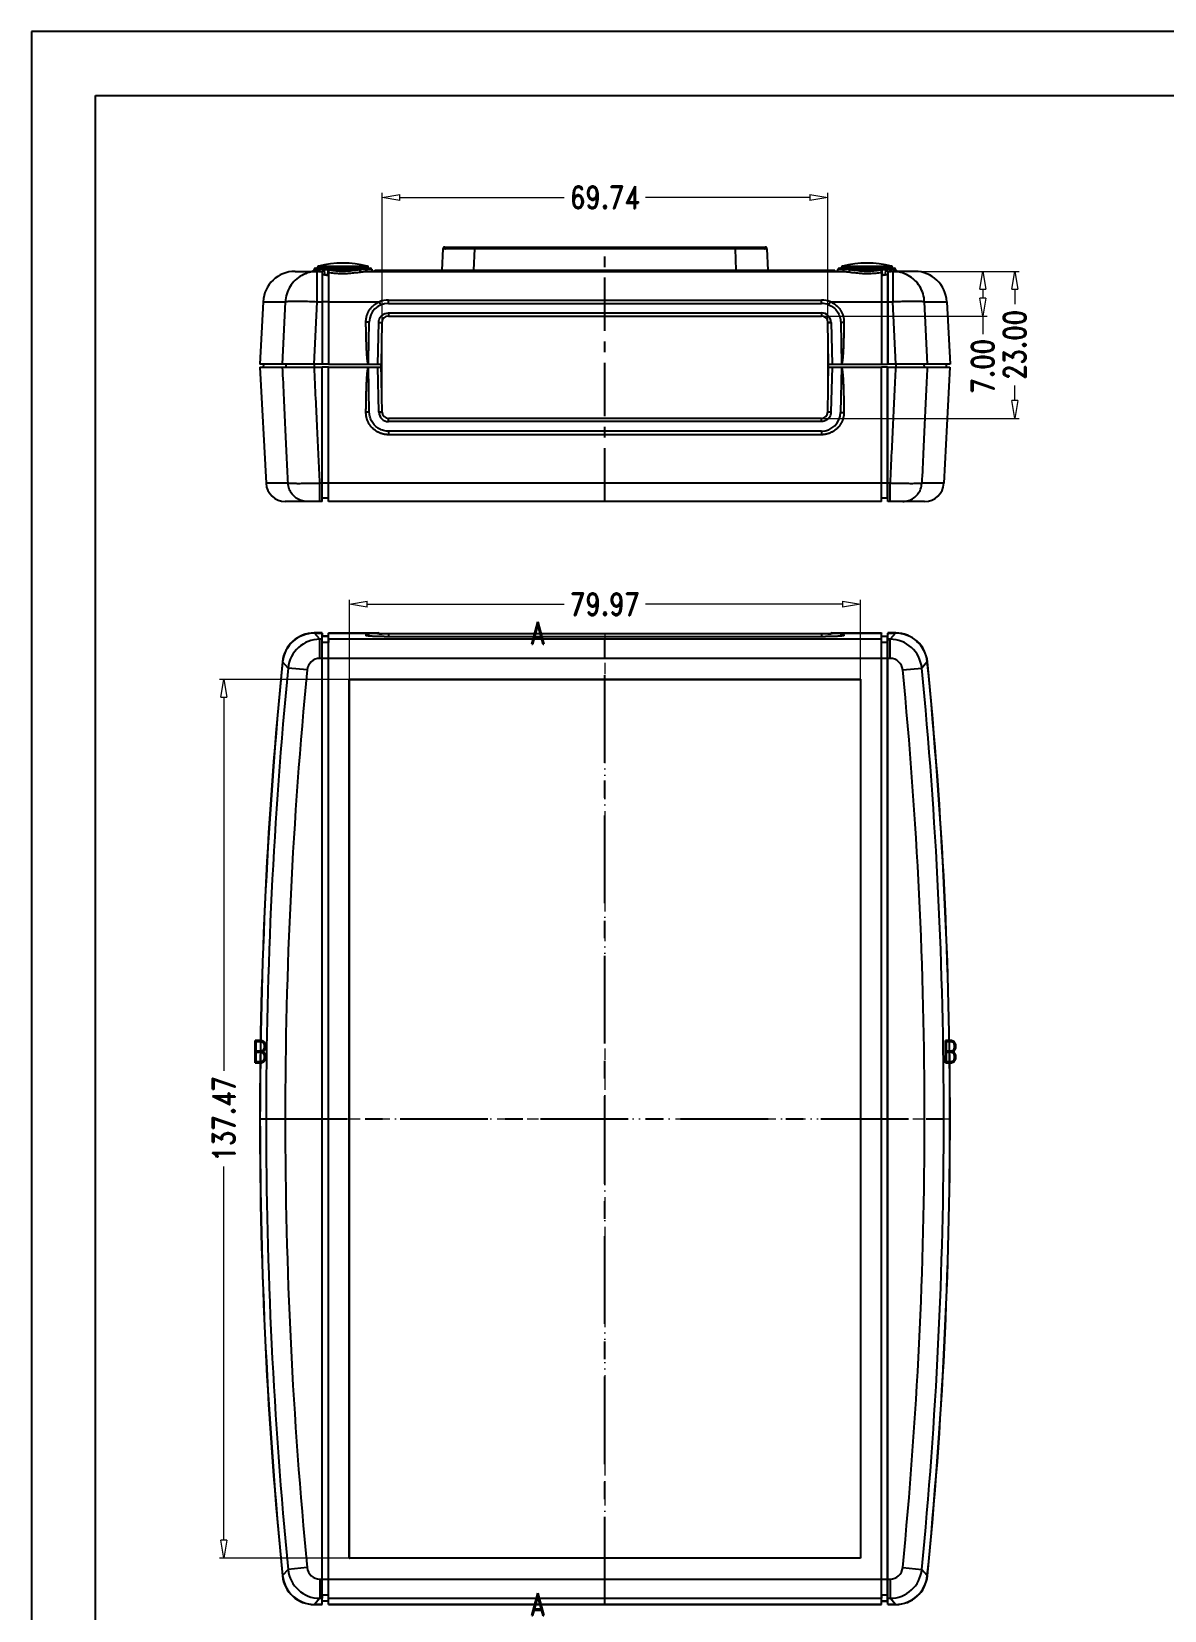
# Model space of a CAD drawing. Header units: millimetres. Extents: x 4625 to 5204, y 1432 to 1835.
# Drawn here: x 4625.1 to 4802.4, y 1587.8 to 1834.8 of the extents above; entities that cross this region are included whole.
import ezdxf
from ezdxf.enums import TextEntityAlignment as Align

# ---------------------------------------------------------------- set-up
doc = ezdxf.new("R2010")
doc.units = ezdxf.units.MM
doc.linetypes.add('CENTER', pattern=[50.8, 31.75, -6.35, 6.35, -6.35])
doc.linetypes.add('DIVIDE', pattern=[31.75, 12.7, -6.35, 0, -6.35, 0, -6.35])
doc.layers.add('dim', color=3, linetype='Continuous', lineweight=9)
doc.layers.add('hatch', color=56, linetype='Continuous', lineweight=9)
doc.layers.add('from', color=7, linetype='Continuous')
doc.styles.add('longtou', font='romand.shx', dxfattribs={"width": 0.8, "bigfont": 'fangsong.shx'})
doc.dimstyles.new('YanXiu', dxfattribs={"dimtxt": 2.5, "dimasz": 2.2, "dimexe": 1, "dimexo": 0, "dimgap": 0.66, "dimtad": 0, "dimzin": 1, "dimdsep": 46, "dimtxsty": 'longtou', "dimblk": 'CLOSEDBLANK', "dimcen": 0, "dimclrd": 3, "dimclre": 3, "dimclrt": 7, "dimazin": 0, "dimtfac": 1, "dimtofl": 0, "dimtmove": 0, "dimatfit": 3, "dimldrblk": 'CLOSEDBLANK', "dimfxl": 1, "dimlwd": 5, "dimlwe": 5, "dimarcsym": 0})

# ---------------------------------------------------------------- blocks, each defined once
blk = doc.blocks.new('_ClosedBlank')
at = {"color": 0, "linetype": 'ByBlock', "lineweight": -2}
for p, q in [((-1, 0.167), (0, 0)), ((-1, 0.167), (-1, -0.167)), ((0, 0), (-1, -0.167))]:
    blk.add_line(p, q, dxfattribs=at)
blk = doc.blocks.new('*D30')
at = {"layer": 'Defpoints', "color": 0}
for p in [(4763.33, 1797.31), (4748.72, 1790.31), (4773.96, 1790.31)]:
    blk.add_point(p, dxfattribs=at)
at = {"layer": 'dim', "color": 3, "lineweight": 5}
for p, q in [((4763.33, 1797.31), (4774.66, 1797.31)), ((4773.96, 1794.51), (4773.96, 1793.11)), ((4748.72, 1790.31), (4774.66, 1790.31)), ((4773.96, 1790.31), (4773.96, 1787.51))]:
    blk.add_line(p, q, dxfattribs=at)
at = {"layer": 'dim', "color": 3, "lineweight": 5, "xscale": 2.8, "yscale": 2.8, "zscale": 2.8}
for p, rotation in [((4773.96, 1797.31), 90), ((4773.96, 1790.31), 270)]:
    blk.add_blockref('_ClosedBlank', p, dxfattribs=dict(at, rotation=rotation))
at = {"layer": 'dim', "color": 7, "insert": (4773.96, 1782.47), "char_height": 3.5, "attachment_point": 5, "rotation": 90, "style": 'longtou'}
blk.add_mtext('7.00', dxfattribs=at)
blk = doc.blocks.new('*D29')
at = {"layer": 'Defpoints', "color": 0}
for p in [(4763.33, 1797.31), (4748.71, 1774.31), (4778.96, 1774.31)]:
    blk.add_point(p, dxfattribs=at)
at = {"layer": 'dim', "color": 3, "lineweight": 5}
for p, q in [((4763.33, 1797.31), (4779.66, 1797.31)), ((4778.96, 1794.51), (4778.96, 1792.17)), ((4778.96, 1777.11), (4778.96, 1779.44)), ((4748.71, 1774.31), (4779.66, 1774.31))]:
    blk.add_line(p, q, dxfattribs=at)
at = {"layer": 'dim', "color": 3, "lineweight": 5, "xscale": 2.8, "yscale": 2.8, "zscale": 2.8}
for p, rotation in [((4778.96, 1797.31), 90), ((4778.96, 1774.31), 270)]:
    blk.add_blockref('_ClosedBlank', p, dxfattribs=dict(at, rotation=rotation))
at = {"layer": 'dim', "color": 7, "insert": (4778.96, 1785.81), "char_height": 3.5, "attachment_point": 5, "rotation": 90, "style": 'longtou'}
blk.add_mtext('23.00', dxfattribs=at)
blk = doc.blocks.new('*D28')
at = {"layer": 'Defpoints', "color": 0}
for p in [(4679.97, 1808.89), (4679.97, 1775.29), (4749.71, 1775.29)]:
    blk.add_point(p, dxfattribs=at)
at = {"layer": 'dim', "color": 3, "lineweight": 5}
for p, q in [((4679.97, 1775.29), (4679.97, 1809.59)), ((4682.77, 1808.89), (4708.47, 1808.89)), ((4746.91, 1808.89), (4721.21, 1808.89)), ((4749.71, 1775.29), (4749.71, 1809.59))]:
    blk.add_line(p, q, dxfattribs=at)
at = {"layer": 'dim', "color": 3, "lineweight": 5, "xscale": 2.8, "yscale": 2.8, "zscale": 2.8, "rotation": 180}
blk.add_blockref('_ClosedBlank', (4679.97, 1808.89), dxfattribs=at)
at = {"layer": 'dim', "color": 3, "lineweight": 5, "xscale": 2.8, "yscale": 2.8, "zscale": 2.8}
blk.add_blockref('_ClosedBlank', (4749.71, 1808.89), dxfattribs=at)
at = {"layer": 'dim', "color": 7, "insert": (4714.84, 1808.89), "char_height": 3.5, "attachment_point": 5, "style": 'longtou'}
blk.add_mtext('69.74', dxfattribs=at)
blk = doc.blocks.new('*D31')
at = {"layer": 'Defpoints', "color": 0}
for p in [(4754.82, 1745.24), (4674.86, 1733.47), (4754.82, 1733.47)]:
    blk.add_point(p, dxfattribs=at)
at = {"layer": 'dim', "color": 3, "lineweight": 5}
for p, q in [((4674.86, 1733.47), (4674.86, 1745.94)), ((4677.66, 1745.24), (4708.47, 1745.24)), ((4752.02, 1745.24), (4721.21, 1745.24)), ((4754.82, 1733.47), (4754.82, 1745.94))]:
    blk.add_line(p, q, dxfattribs=at)
at = {"layer": 'dim', "color": 3, "lineweight": 5, "xscale": 2.8, "yscale": 2.8, "zscale": 2.8, "rotation": 180}
blk.add_blockref('_ClosedBlank', (4674.86, 1745.24), dxfattribs=at)
at = {"layer": 'dim', "color": 3, "lineweight": 5, "xscale": 2.8, "yscale": 2.8, "zscale": 2.8}
blk.add_blockref('_ClosedBlank', (4754.82, 1745.24), dxfattribs=at)
at = {"layer": 'dim', "color": 7, "insert": (4714.84, 1745.24), "char_height": 3.5, "attachment_point": 5, "style": 'longtou'}
blk.add_mtext('79.97', dxfattribs=at)
blk = doc.blocks.new('*D32')
at = {"layer": 'Defpoints', "color": 0}
for p in [(4674.86, 1733.47), (4655.2, 1596), (4674.86, 1596)]:
    blk.add_point(p, dxfattribs=at)
at = {"layer": 'dim', "color": 3, "lineweight": 5}
for p, q in [((4674.86, 1733.47), (4654.51, 1733.47)), ((4655.2, 1730.67), (4655.2, 1672.24)), ((4655.2, 1598.8), (4655.2, 1657.24)), ((4674.86, 1596), (4654.51, 1596))]:
    blk.add_line(p, q, dxfattribs=at)
at = {"layer": 'dim', "color": 3, "lineweight": 5, "xscale": 2.8, "yscale": 2.8, "zscale": 2.8}
for p, rotation in [((4655.2, 1733.47), 90), ((4655.2, 1596), 270)]:
    blk.add_blockref('_ClosedBlank', p, dxfattribs=dict(at, rotation=rotation))
at = {"layer": 'dim', "color": 7, "insert": (4655.2, 1664.74), "char_height": 3.5, "attachment_point": 5, "rotation": 90, "style": 'longtou'}
blk.add_mtext('137.47', dxfattribs=at)

msp = doc.modelspace()

# ---------------------------------------------------------------- linework, layer by layer
at = {"color": 7, "linetype": 'Continuous'}
for p, q in [((4689.484, 1800.821), (4689.339, 1797.508)), ((4689.783, 1801.108), (4739.894, 1801.108)), ((4694.334, 1797.508), (4694.479, 1800.821)), ((4694.479, 1801.108), (4694.479, 1800.821)), ((4735.199, 1800.821), (4694.479, 1800.821)), ((4735.199, 1800.821), (4735.199, 1801.108)), ((4735.199, 1800.821), (4735.344, 1797.508)), ((4740.194, 1800.821), (4740.339, 1797.508)), ((4666.345, 1797.308), (4669.089, 1797.308)), ((4669.042, 1797.292), (4669.035, 1797.29)), ((4669.317, 1797.544), (4669.285, 1797.489)), ((4669.337, 1797.631), (4669.317, 1797.544)), ((4669.535, 1797.808), (4678.142, 1797.808)), ((4669.81, 1792.57), (4669.81, 1797.308)), ((4669.813, 1797.308), (4669.967, 1797.308)), ((4669.865, 1797.808), (4669.868, 1797.954)), ((4669.865, 1797.808), (4669.868, 1797.954)), ((4669.868, 1797.954), (4677.81, 1797.954)), ((4670.02, 1798.145), (4677.658, 1798.145)), ((4670.112, 1797.641), (4670.279, 1797.641)), ((4670.589, 1797.274), (4670.589, 1797.269)), ((4670.589, 1797.269), (4670.589, 1782.808)), ((4670.615, 1796.764), (4670.615, 1782.808)), ((4670.902, 1797.611), (4670.942, 1796.783)), ((4670.902, 1797.611), (4676.476, 1797.611)), ((4671.469, 1796.726), (4671.511, 1797.565)), ((4671.563, 1796.691), (4671.593, 1797.283)), ((4671.563, 1796.691), (4671.563, 1782.808)), ((4671.589, 1797.146), (4671.589, 1782.808)), ((4677.399, 1797.641), (4678.34, 1797.641)), ((4677.711, 1797.308), (4751.967, 1797.308)), ((4677.813, 1797.808), (4677.81, 1797.954)), ((4677.813, 1797.808), (4677.81, 1797.954)), ((4678.848, 1797.306), (4678.851, 1797.508)), ((4678.851, 1797.508), (4750.827, 1797.508)), ((4750.83, 1797.306), (4750.827, 1797.508)), ((4751.338, 1797.641), (4752.279, 1797.641)), ((4751.535, 1797.808), (4760.142, 1797.808)), ((4751.865, 1797.808), (4751.868, 1797.954)), ((4751.865, 1797.808), (4751.868, 1797.954)), ((4751.868, 1797.954), (4759.81, 1797.954)), ((4752.02, 1798.145), (4759.658, 1798.145)), ((4753.201, 1797.611), (4758.776, 1797.611)), ((4758.085, 1797.283), (4758.115, 1796.691)), ((4758.089, 1797.146), (4758.089, 1782.808)), ((4758.115, 1796.691), (4758.115, 1782.808)), ((4758.167, 1797.565), (4758.208, 1796.726)), ((4758.735, 1796.783), (4758.776, 1797.611)), ((4759.063, 1796.764), (4759.063, 1782.808)), ((4759.089, 1797.269), (4759.089, 1797.274)), ((4759.089, 1797.269), (4759.089, 1782.808)), ((4759.399, 1797.641), (4759.566, 1797.641)), ((4759.711, 1797.308), (4759.892, 1797.308)), ((4759.813, 1797.808), (4759.81, 1797.954)), ((4759.813, 1797.808), (4759.81, 1797.954)), ((4759.867, 1797.308), (4759.867, 1792.57)), ((4760.597, 1797.304), (4760.522, 1797.341)), ((4763.334, 1797.308), (4760.588, 1797.308)), ((4661.35, 1792.57), (4660.839, 1782.808)), ((4661.35, 1792.57), (4664.841, 1792.57)), ((4664.378, 1782.808), (4664.841, 1792.57)), ((4669.347, 1782.808), (4669.81, 1792.57)), ((4669.81, 1792.57), (4670.589, 1792.57)), ((4670.615, 1792.543), (4670.589, 1792.57)), ((4671.563, 1792.543), (4670.615, 1792.543)), ((4671.589, 1792.57), (4671.563, 1792.543)), ((4671.589, 1792.57), (4679.559, 1792.57)), ((4680.953, 1792.827), (4748.725, 1792.827)), ((4680.953, 1792.308), (4680.953, 1792.827)), ((4680.953, 1792.308), (4748.725, 1792.308)), ((4748.725, 1792.308), (4748.725, 1792.827)), ((4750.119, 1792.57), (4758.089, 1792.57)), ((4758.089, 1792.57), (4758.115, 1792.543)), ((4758.115, 1792.543), (4759.063, 1792.543)), ((4759.089, 1792.57), (4759.867, 1792.57)), ((4760.331, 1782.808), (4759.867, 1792.57)), ((4765.3, 1782.808), (4764.837, 1792.57)), ((4764.837, 1792.57), (4768.327, 1792.57)), ((4768.327, 1792.57), (4768.839, 1782.808)), ((4677.848, 1783.34), (4677.954, 1789.375)), ((4679.299, 1782.808), (4679.453, 1789.308)), ((4679.453, 1789.336), (4679.953, 1789.321)), ((4679.453, 1789.308), (4679.453, 1789.336)), ((4679.953, 1789.325), (4679.839, 1782.808)), ((4680.953, 1790.81), (4748.725, 1790.81)), ((4680.953, 1790.81), (4680.953, 1790.308)), ((4680.953, 1790.308), (4748.725, 1790.308)), ((4748.725, 1790.81), (4748.725, 1790.308)), ((4750.225, 1789.336), (4749.725, 1789.321)), ((4749.839, 1782.808), (4749.725, 1789.325)), ((4750.225, 1789.336), (4750.225, 1789.308)), ((4750.225, 1789.308), (4750.379, 1782.808)), ((4751.724, 1789.375), (4751.839, 1782.808)), ((4670.589, 1782.808), (4660.839, 1782.808)), ((4660.865, 1782.308), (4670.589, 1782.308)), ((4660.865, 1782.308), (4661.817, 1764.151)), ((4661.389, 1782.808), (4661.383, 1782.308)), ((4664.925, 1782.808), (4664.917, 1782.308)), ((4669.348, 1782.808), (4669.348, 1782.308)), ((4670.589, 1761.308), (4670.589, 1782.308)), ((4671.563, 1782.808), (4670.615, 1782.808)), ((4671.562, 1782.308), (4670.615, 1782.308)), ((4670.615, 1761.808), (4670.615, 1782.308)), ((4671.563, 1761.808), (4671.563, 1782.308)), ((4671.589, 1782.808), (4679.839, 1782.808)), ((4671.589, 1782.308), (4679.848, 1782.308)), ((4671.589, 1761.308), (4671.589, 1782.308)), ((4677.839, 1782.808), (4677.848, 1783.34)), ((4677.971, 1775.24), (4677.848, 1782.308)), ((4679.47, 1775.311), (4679.308, 1782.308)), ((4679.97, 1775.29), (4679.839, 1782.808)), ((4749.707, 1775.29), (4749.839, 1782.808)), ((4749.83, 1782.308), (4758.089, 1782.308)), ((4749.839, 1782.808), (4758.089, 1782.808)), ((4750.37, 1782.308), (4750.208, 1775.311)), ((4751.83, 1782.308), (4751.707, 1775.24)), ((4758.089, 1761.308), (4758.089, 1782.308)), ((4758.115, 1782.808), (4759.063, 1782.808)), ((4758.115, 1761.808), (4758.115, 1782.308)), ((4759.062, 1782.308), (4758.115, 1782.308)), ((4759.063, 1761.808), (4759.063, 1782.308)), ((4768.839, 1782.808), (4759.089, 1782.808)), ((4759.089, 1761.308), (4759.089, 1782.308)), ((4759.089, 1782.308), (4768.813, 1782.308)), ((4760.329, 1782.808), (4760.329, 1782.308)), ((4764.753, 1782.808), (4764.761, 1782.308)), ((4768.813, 1782.308), (4767.861, 1764.151)), ((4768.295, 1782.308), (4768.289, 1782.808)), ((4679.471, 1775.28), (4679.47, 1775.311)), ((4679.471, 1775.28), (4679.97, 1775.296)), ((4748.708, 1774.308), (4680.97, 1774.308)), ((4680.97, 1773.806), (4680.97, 1774.308)), ((4748.708, 1773.806), (4680.97, 1773.806)), ((4748.708, 1773.806), (4748.708, 1774.308)), ((4750.207, 1775.28), (4749.707, 1775.296)), ((4750.208, 1775.311), (4750.207, 1775.28)), ((4748.708, 1772.308), (4680.97, 1772.308)), ((4680.97, 1772.308), (4680.97, 1771.754)), ((4748.708, 1771.754), (4680.97, 1771.754)), ((4748.708, 1772.308), (4748.708, 1771.754)), ((4665.264, 1764.151), (4661.817, 1764.151)), ((4670.589, 1764.151), (4670.233, 1764.151)), ((4670.233, 1761.308), (4670.233, 1764.151)), ((4670.615, 1764.177), (4670.589, 1764.151)), ((4671.563, 1764.177), (4670.615, 1764.177)), ((4671.589, 1764.151), (4671.563, 1764.177)), ((4758.089, 1764.151), (4671.589, 1764.151)), ((4758.115, 1764.177), (4758.089, 1764.151)), ((4759.063, 1764.177), (4758.115, 1764.177)), ((4759.089, 1764.151), (4759.063, 1764.177)), ((4759.445, 1764.151), (4759.089, 1764.151)), ((4759.445, 1761.308), (4759.445, 1764.151)), ((4767.861, 1764.151), (4764.414, 1764.151)), ((4670.589, 1761.308), (4664.813, 1761.308)), ((4671.563, 1761.808), (4670.615, 1761.808)), ((4758.089, 1761.308), (4671.589, 1761.308)), ((4759.063, 1761.808), (4758.115, 1761.808)), ((4764.865, 1761.308), (4759.089, 1761.308)), ((4670.589, 1740.736), (4669.347, 1740.736)), ((4670.233, 1739.758), (4669.371, 1740.709)), ((4669.371, 1740.709), (4670.589, 1740.709)), ((4670.589, 1739.758), (4670.233, 1739.758)), ((4670.233, 1736.762), (4670.233, 1739.758)), ((4670.59, 1740.709), (4670.589, 1740.736)), ((4670.589, 1740.709), (4670.616, 1740.194)), ((4670.589, 1588.762), (4670.589, 1740.709)), ((4670.615, 1739.258), (4670.589, 1739.758)), ((4671.563, 1740.235), (4670.615, 1740.235)), ((4670.615, 1589.262), (4670.615, 1740.209)), ((4671.562, 1740.194), (4670.615, 1740.194)), ((4671.563, 1739.258), (4670.615, 1739.258)), ((4671.563, 1589.262), (4671.563, 1740.209)), ((4671.589, 1739.758), (4671.563, 1739.258)), ((4671.589, 1740.736), (4671.588, 1740.709)), ((4671.589, 1740.736), (4679.299, 1740.736)), ((4671.589, 1740.709), (4679.308, 1740.709)), ((4671.589, 1588.762), (4671.589, 1740.709)), ((4758.089, 1739.758), (4671.589, 1739.758)), ((4677.971, 1740.648), (4677.848, 1740.709)), ((4679.511, 1740.646), (4679.299, 1740.736)), ((4679.47, 1740.648), (4679.308, 1740.709)), ((4679.471, 1740.648), (4679.47, 1740.648)), ((4679.49, 1740.625), (4679.47, 1740.626)), ((4680.953, 1740.666), (4748.725, 1740.666)), ((4680.953, 1740.666), (4680.953, 1740.635)), ((4748.708, 1740.622), (4680.97, 1740.622)), ((4680.97, 1740.622), (4680.97, 1740.156)), ((4748.708, 1740.156), (4680.97, 1740.156)), ((4748.708, 1740.622), (4748.708, 1740.156)), ((4748.725, 1740.666), (4748.725, 1740.635)), ((4750.379, 1740.736), (4750.167, 1740.646)), ((4750.207, 1740.626), (4750.188, 1740.625)), ((4750.208, 1740.648), (4750.207, 1740.648)), ((4750.37, 1740.709), (4750.208, 1740.648)), ((4750.37, 1740.709), (4758.089, 1740.709)), ((4750.379, 1740.736), (4758.089, 1740.736)), ((4751.83, 1740.709), (4751.707, 1740.648)), ((4758.089, 1740.736), (4758.09, 1740.709)), ((4758.089, 1588.762), (4758.089, 1740.709)), ((4758.115, 1739.258), (4758.089, 1739.758)), ((4758.115, 1740.235), (4759.063, 1740.235)), ((4758.115, 1589.262), (4758.115, 1740.209)), ((4759.062, 1740.194), (4758.115, 1740.194)), ((4759.063, 1739.258), (4758.115, 1739.258)), ((4759.089, 1740.709), (4759.062, 1740.194)), ((4759.063, 1589.262), (4759.063, 1740.209)), ((4759.089, 1739.758), (4759.063, 1739.258)), ((4759.089, 1740.736), (4759.088, 1740.709)), ((4760.331, 1740.736), (4759.089, 1740.736)), ((4759.089, 1740.709), (4760.307, 1740.709)), ((4759.089, 1588.762), (4759.089, 1740.709)), ((4759.445, 1739.758), (4759.089, 1739.758)), ((4760.307, 1740.709), (4759.445, 1739.758)), ((4759.445, 1736.762), (4759.445, 1739.758)), ((4759.445, 1736.762), (4670.233, 1736.762)), ((4665.264, 1735.252), (4664.402, 1736.209)), ((4668.245, 1734.959), (4665.264, 1735.252)), ((4761.433, 1734.959), (4764.414, 1735.252)), ((4765.276, 1736.209), (4764.414, 1735.252)), ((4674.839, 1733.486), (4754.839, 1733.486)), ((4674.839, 1733.486), (4674.856, 1733.468)), ((4674.839, 1595.986), (4674.839, 1733.486)), ((4674.856, 1733.468), (4754.821, 1733.468)), ((4674.856, 1596.003), (4674.856, 1733.468)), ((4754.839, 1733.486), (4754.821, 1733.468)), ((4754.821, 1733.468), (4754.821, 1596.003)), ((4754.839, 1733.486), (4754.839, 1595.986)), ((4674.839, 1595.986), (4674.856, 1596.003)), ((4754.839, 1595.986), (4674.839, 1595.986)), ((4754.821, 1596.003), (4674.856, 1596.003)), ((4754.839, 1595.986), (4754.821, 1596.003)), ((4665.264, 1594.219), (4664.402, 1593.262)), ((4668.245, 1594.512), (4665.264, 1594.219)), ((4761.433, 1594.512), (4764.414, 1594.219)), ((4765.276, 1593.262), (4764.414, 1594.219)), ((4670.233, 1592.709), (4670.233, 1589.713)), ((4670.233, 1592.709), (4759.445, 1592.709)), ((4759.445, 1592.709), (4759.445, 1589.713)), ((4669.347, 1588.736), (4670.589, 1588.736)), ((4670.233, 1589.713), (4669.371, 1588.762)), ((4670.589, 1588.762), (4669.371, 1588.762)), ((4670.233, 1589.713), (4670.589, 1589.713)), ((4670.615, 1590.213), (4670.589, 1589.713)), ((4670.589, 1588.762), (4670.616, 1589.277)), ((4670.59, 1588.762), (4670.589, 1588.736)), ((4671.563, 1590.213), (4670.615, 1590.213)), ((4671.562, 1589.277), (4670.615, 1589.277)), ((4671.563, 1589.236), (4670.615, 1589.236)), ((4671.589, 1589.713), (4671.563, 1590.213)), ((4671.589, 1588.736), (4671.588, 1588.762)), ((4671.589, 1589.713), (4758.089, 1589.713)), ((4758.089, 1588.762), (4671.589, 1588.762)), ((4671.589, 1588.736), (4758.089, 1588.736)), ((4758.115, 1590.213), (4758.089, 1589.713)), ((4758.089, 1588.736), (4758.09, 1588.762)), ((4759.063, 1590.213), (4758.115, 1590.213)), ((4759.062, 1589.277), (4758.115, 1589.277)), ((4758.115, 1589.236), (4759.063, 1589.236)), ((4759.089, 1588.762), (4759.062, 1589.277)), ((4759.089, 1589.713), (4759.063, 1590.213)), ((4759.089, 1588.736), (4759.088, 1588.762)), ((4759.089, 1589.713), (4759.445, 1589.713)), ((4760.307, 1588.762), (4759.089, 1588.762)), ((4759.089, 1588.736), (4760.331, 1588.736)), ((4760.307, 1588.762), (4759.445, 1589.713))]:
    msp.add_line(p, q, dxfattribs=at)
at = {"color": 1, "linetype": 'CENTER', "ltscale": 0.2626}
msp.add_line((4714.839, 1761.308), (4714.839, 1801.108), dxfattribs=at)
at = {"color": 1, "linetype": 'CENTER', "ltscale": 0.432}
for p, q in [((4714.839, 1588.736), (4714.839, 1740.736)), ((4660.839, 1664.736), (4768.839, 1664.736))]:
    msp.add_line(p, q, dxfattribs=at)
at = {"color": 7, "linetype": 'Continuous'}
for points in [[(4669.337, 1797.631), (4669.315, 1797.539), (4669.243, 1797.417), (4669.153, 1797.339), (4669.076, 1797.302), (4669.042, 1797.292)], [(4760.429, 1797.423), (4760.361, 1797.545), (4760.341, 1797.631)], [(4760.642, 1797.29), (4760.643, 1797.29), (4760.633, 1797.292), (4760.594, 1797.304), (4760.517, 1797.344), (4760.429, 1797.423)], [(4760.522, 1797.341), (4760.432, 1797.42), (4760.431, 1797.422)]]:
    msp.add_lwpolyline(points, dxfattribs=at)
for centre, radius, start, end in [((4689.783, 1800.808), 0.3, 89.99319, 177.4999), ((4739.894, 1800.808), 0.3, 2.50009, 90.00699), ((4673.839, 1782.617), 15.991, 76.18294, 103.81706), ((4755.839, 1782.617), 15.991, 76.18294, 103.81706), ((4666.344, 1792.308), 5, 90, 177), ((4669.812, 1792.344), 4.964, 90.29996, 99.58059), ((4669.535, 1797.608), 0.2, 90, 173.41286), ((4669.81, 1792.407), 4.901, 90.00003, 90.28394), ((4670.068, 1797.951), 0.2, 103.81706, 179), ((4669.965, 1793.39), 3.918, 88.10893, 89.96353), ((4677.61, 1797.951), 0.2, 1, 76.18294), ((4678.142, 1797.608), 0.2, 9.59407, 90), ((4678.734, 1797.708), 0.4, 189.59407, 270), ((4750.944, 1797.708), 0.4, 270, 350.40593), ((4751.535, 1797.608), 0.2, 90, 170.40593), ((4752.068, 1797.951), 0.2, 103.81706, 179), ((4759.713, 1793.39), 3.918, 90.03648, 91.89131), ((4759.61, 1797.951), 0.2, 1, 76.18294), ((4759.867, 1792.407), 4.901, 89.71606, 89.99997), ((4759.866, 1792.344), 4.964, 80.41941, 89.70004), ((4760.142, 1797.608), 0.2, 6.58714, 90), ((4763.334, 1792.308), 5, 3, 90), ((4680.953, 1789.308), 3, 90, 178.71678), ((4680.951, 1788.934), 3.893, 89.97697, 110.95206), ((4748.727, 1788.935), 3.892, 69.04507, 90.02504), ((4748.725, 1789.308), 3, 67.03045, 90), ((4680.953, 1789.308), 1, 90, 179), ((4748.725, 1789.31), 1.5, 1.00349, 89.99756), ((4748.725, 1789.308), 1, 1, 90), ((4680.97, 1775.306), 1.5, 181.00357, 269.99754), ((4680.97, 1775.308), 1, 181, 270), ((4748.708, 1775.308), 1, 270, 359), ((4748.707, 1775.308), 3, 270.00078, 358.6967), ((4664.813, 1764.308), 3, 183, 270), ((4764.865, 1764.308), 3, 270, 357), ((4669.345, 1735.745), 4.991, 89.97596, 174.35645), ((4669.368, 1735.719), 4.991, 89.97596, 174.35834), ((4670.241, 1734.756), 5.002, 90.08999, 174.31308), ((4677.446, 1740.941), 0.601, 270.05061, 330.80327), ((4680.062, 1813.287), 72.664, 269.54892, 269.92806), ((4749.551, 1830.54), 89.916, 270.0994, 270.4058), ((4752.232, 1740.94), 0.601, 209.11993, 269.94941), ((4759.437, 1734.756), 5.002, 5.68693, 89.91), ((4760.309, 1735.719), 4.991, 5.64166, 90.02404), ((4760.333, 1735.745), 4.991, 5.64355, 90.02404), ((4670.232, 1734.766), 1.996, 89.97634, 174.42665), ((4759.446, 1734.766), 1.996, 5.57338, 90.02362), ((5384.839, 1664.736), 724, 174.332411, 185.667589), ((5384.839, 1664.736), 723.974, 174.334302, 185.665698), ((5384.839, 1664.736), 723.022, 174.403069, 185.596931), ((5384.839, 1664.736), 720.026, 174.403069, 185.596931), ((4044.839, 1664.736), 720.026, 354.403069, 5.596931), ((4044.839, 1664.736), 723.022, 354.403069, 5.596931), ((4044.839, 1664.736), 723.974, 354.334302, 5.665698), ((4044.839, 1664.736), 724, 354.332411, 5.667589), ((4669.368, 1593.753), 4.991, 185.64165, 270.02405), ((4670.241, 1594.715), 5.002, 185.68692, 269.91001), ((4670.232, 1594.706), 1.996, 185.57327, 270.02358), ((4759.446, 1594.706), 1.996, 269.97646, 354.42669), ((4759.437, 1594.715), 5.002, 270.08999, 354.31308), ((4760.309, 1593.753), 4.991, 269.97595, 354.35835), ((4669.345, 1593.726), 4.991, 185.64354, 270.02405), ((4760.333, 1593.726), 4.991, 269.97595, 354.35646)]:
    msp.add_arc(centre, radius, start, end, dxfattribs=at)
for points, start_tangent, end_tangent in [([(4694.479, 1800.821), (4693.366, 1800.824), (4692.311, 1800.825), (4691.364, 1800.826), (4690.573, 1800.826), (4689.979, 1800.825), (4689.609, 1800.824), (4689.484, 1800.821)], (-0.9999966, 0.0026061), (0.0231812, -0.9997313)), ([(4740.194, 1800.821), (4740.069, 1800.824), (4739.699, 1800.825), (4739.105, 1800.826), (4738.314, 1800.826), (4737.368, 1800.825), (4736.312, 1800.824), (4735.199, 1800.821)], (0.0228209, 0.9997396), (-0.9999966, -0.0026074)), ([(4668.986, 1797.239), (4668.563, 1797.148), (4667.395, 1796.68), (4666.382, 1795.932), (4665.588, 1794.953), (4665.063, 1793.805), (4664.841, 1792.57)], (-0.9860731, -0.1663124), (-0.0520841, -0.9986427)), ([(4669.036, 1797.297), (4668.982, 1797.279)], (-0.9984391, 0.055852), (0.5190911, -0.8547189)), ([(4668.982, 1797.279), (4669.077, 1797.279), (4669.35, 1797.296)], (0.5473983, -0.8368722), (0.9993369, -0.0364108)), ([(4669.337, 1797.631), (4669.425, 1797.631), (4669.686, 1797.637)], (-0.080654, -0.9967422), (0.9939706, -0.1096473)), ([(4669.35, 1797.296), (4669.786, 1797.308)], (0.9993369, -0.0364108), (1, 0.0001023)), ([(4669.686, 1797.637), (4669.811, 1797.632)], (0.9939706, -0.1096473), (0.999958, 0.0091654)), ([(4669.811, 1797.632), (4670.112, 1797.641)], (0.999958, 0.0091654), (1, 0.000021)), ([(4669.935, 1797.351), (4670.052, 1797.471)], (0.8562144, 0.5166207), (0.5202889, 0.8539903)), ([(4669.967, 1797.308), (4670.11, 1797.351)], (1, 0), (0.8461981, 0.5328684)), ([(4670.052, 1797.471), (4670.112, 1797.641)], (0.5202889, 0.8539903), (0.1386108, 0.9903469)), ([(4670.094, 1797.306), (4670.238, 1797.299), (4670.402, 1797.287), (4670.589, 1797.269)], (0.9994762, -0.032361), (0.9945632, -0.1041345)), ([(4670.11, 1797.351), (4670.222, 1797.471), (4670.279, 1797.641)], (0.8461981, 0.5328684), (0.1325519, 0.9911761)), ([(4670.279, 1797.641), (4670.473, 1797.639), (4670.681, 1797.634), (4670.901, 1797.618)], (1, 0.0000006), (0.9991011, -0.0423916)), ([(4670.589, 1797.274), (4670.62, 1797.308), (4670.701, 1797.382), (4670.8, 1797.493), (4670.9, 1797.625)], (-0.0152926, 0.9998831), (0.4690328, 0.8831807)), ([(4670.942, 1796.783), (4670.84, 1796.788), (4670.731, 1796.786), (4670.646, 1796.778), (4670.615, 1796.764)], (-0.9961229, 0.0879728), (-0.0000006, -1)), ([(4670.942, 1796.783), (4671.197, 1796.758), (4671.469, 1796.726)], (0.9961229, -0.0879728), (0.99296, -0.1184504)), ([(4671.563, 1796.691), (4671.538, 1796.712), (4671.469, 1796.726)], (0.0000006, 1), (-0.99296, 0.1184504)), ([(4671.511, 1797.565), (4672.488, 1797.431), (4673.505, 1797.356), (4674.521, 1797.372), (4675.533, 1797.473), (4676.476, 1797.611)], (0.9888099, -0.1491809), (0.9895581, 0.1441344)), ([(4671.511, 1797.565), (4671.557, 1797.459), (4671.585, 1797.364), (4671.593, 1797.283)], (0.44309, -0.8964771), (-0.0413213, -0.9991459)), ([(4671.589, 1797.146), (4671.59, 1797.199), (4671.593, 1797.283)], (0.0000083, 1), (0.0413212, 0.9991459)), ([(4671.589, 1797.146), (4672.401, 1797.055), (4673.165, 1797), (4673.868, 1796.984), (4674.502, 1796.999), (4675.065, 1797.036), (4675.562, 1797.084), (4675.997, 1797.135), (4676.378, 1797.183), (4676.711, 1797.225)], (0.9922335, -0.1243893), (0.9924174, 0.1229136)), ([(4676.476, 1797.611), (4676.968, 1797.633), (4677.399, 1797.641)], (0.9988227, 0.0485105), (1, 0.0001791)), ([(4676.711, 1797.225), (4676.603, 1797.294), (4676.519, 1797.433), (4676.476, 1797.611)], (-0.9715173, 0.2369685), (-0.0976339, 0.9952224)), ([(4676.711, 1797.225), (4677.245, 1797.284), (4677.711, 1797.308)], (0.9923725, 0.1232756), (0.9999996, 0.000874)), ([(4677.711, 1797.308), (4677.568, 1797.351), (4677.456, 1797.471), (4677.399, 1797.641)], (-1, 0), (-0.1325142, 0.9911811)), ([(4751.967, 1797.308), (4752.11, 1797.351), (4752.222, 1797.471), (4752.279, 1797.641)], (1, 0), (0.1325519, 0.9911761)), ([(4751.967, 1797.308), (4752.433, 1797.284), (4752.967, 1797.225)], (0.9999996, -0.0008739), (0.9923725, -0.1232757)), ([(4752.279, 1797.641), (4752.71, 1797.633), (4753.201, 1797.611)], (1, -0.0001788), (0.9988227, -0.0485107)), ([(4752.967, 1797.225), (4753.074, 1797.294), (4753.159, 1797.433), (4753.201, 1797.611)], (0.9710847, 0.2387353), (0.0975527, 0.9952304)), ([(4752.967, 1797.225), (4753.299, 1797.183), (4753.68, 1797.135), (4754.115, 1797.084), (4754.612, 1797.036), (4755.176, 1796.999), (4755.81, 1796.984), (4756.514, 1797), (4757.28, 1797.055), (4758.089, 1797.146)], (0.9924174, -0.1229136), (0.9922336, 0.1243884)), ([(4753.201, 1797.611), (4754.145, 1797.473), (4755.156, 1797.372), (4756.173, 1797.356), (4757.189, 1797.431), (4758.167, 1797.565)], (0.9895582, -0.1441342), (0.9888073, 0.1491985)), ([(4758.085, 1797.283), (4758.093, 1797.364), (4758.121, 1797.459), (4758.167, 1797.565)], (-0.0413212, 0.9991459), (0.4430859, 0.8964792)), ([(4758.085, 1797.283), (4758.088, 1797.199), (4758.089, 1797.146)], (0.041321, -0.9991459), (0.0000075, -1)), ([(4758.208, 1796.726), (4758.14, 1796.712), (4758.115, 1796.691)], (-0.99296, -0.1184504), (0.0000007, -1)), ([(4758.208, 1796.726), (4758.481, 1796.758), (4758.735, 1796.783)], (0.99296, 0.1184504), (0.9961229, 0.0879728)), ([(4759.063, 1796.764), (4759.031, 1796.778), (4758.948, 1796.786), (4758.838, 1796.788), (4758.735, 1796.783)], (-0.0000003, 1), (-0.9961229, -0.0879728)), ([(4758.762, 1797.615), (4758.893, 1797.63), (4759.002, 1797.634), (4759.093, 1797.618)], (0.9987547, -0.0498911), (0.9968986, -0.078697)), ([(4758.776, 1797.619), (4758.803, 1797.595), (4758.829, 1797.557), (4758.845, 1797.535), (4758.862, 1797.512), (4758.882, 1797.487), (4758.904, 1797.46), (4758.929, 1797.432), (4758.957, 1797.402), (4758.988, 1797.371), (4759.022, 1797.34), (4759.055, 1797.311), (4759.089, 1797.274)], (0.9488852, -0.3156213), (-0.0152921, -0.9998831)), ([(4759.089, 1797.269), (4759.276, 1797.287), (4759.44, 1797.299), (4759.584, 1797.306)], (0.9945633, 0.104134), (0.9994761, 0.0323652)), ([(4759.093, 1797.618), (4759.212, 1797.639), (4759.31, 1797.641), (4759.399, 1797.641)], (0.9996444, 0.0266649), (1, -0.0000006)), ([(4759.568, 1797.351), (4759.456, 1797.471), (4759.399, 1797.641)], (-0.846113, 0.5330035), (-0.1325142, 0.9911811)), ([(4759.626, 1797.471), (4759.566, 1797.641)], (-0.5202813, 0.8539949), (-0.1386154, 0.9903463)), ([(4759.566, 1797.641), (4759.992, 1797.637)], (1, -0.0000184), (0.9939666, 0.1096829)), ([(4759.711, 1797.308), (4759.568, 1797.351)], (-1, 0), (-0.846113, 0.5330035)), ([(4759.743, 1797.351), (4759.626, 1797.471)], (-0.8562089, 0.5166297), (-0.5202813, 0.8539949)), ([(4759.892, 1797.308), (4760.328, 1797.296)], (1, -0.0001077), (0.9993222, 0.0368118)), ([(4759.992, 1797.637), (4760.253, 1797.631), (4760.341, 1797.631)], (0.9939666, 0.1096829), (-0.0844689, 0.9964261)), ([(4760.328, 1797.296), (4760.601, 1797.279), (4760.696, 1797.279)], (0.9993222, 0.0368118), (0.5426756, 0.8399423)), ([(4760.696, 1797.279), (4760.658, 1797.289), (4760.642, 1797.289)], (0.5130333, 0.8583687), (-0.9999034, 0.0139013)), ([(4764.837, 1792.57), (4764.615, 1793.805), (4764.09, 1794.953), (4763.296, 1795.932), (4762.282, 1796.68), (4761.115, 1797.148), (4760.692, 1797.239)], (-0.0520841, 0.9986427), (-0.9860731, 0.1663124)), ([(4664.841, 1792.57), (4665.111, 1792.619), (4665.662, 1792.65), (4666.461, 1792.661), (4667.46, 1792.65), (4668.599, 1792.619), (4669.81, 1792.57)], (0.9047129, 0.4260218), (0.9988802, -0.0473118)), ([(4677.442, 1789.367), (4677.447, 1789.561), (4677.463, 1789.753), (4677.489, 1789.943), (4677.527, 1790.132), (4677.574, 1790.319), (4677.632, 1790.502), (4677.7, 1790.683), (4677.778, 1790.859), (4677.866, 1791.031), (4677.963, 1791.198), (4678.07, 1791.36), (4678.185, 1791.515), (4678.309, 1791.664), (4678.441, 1791.805), (4678.581, 1791.94), (4678.728, 1792.067), (4678.882, 1792.185), (4679.043, 1792.295), (4679.21, 1792.396), (4679.382, 1792.488), (4679.559, 1792.57)], (-0.0011172, 0.9999994), (0.9188711, 0.3945577)), ([(4679.782, 1792.07), (4679.732, 1792.175), (4679.654, 1792.351), (4679.559, 1792.57)], (-0.4563694, 0.8897904), (-0.3937071, 0.9192359)), ([(4749.896, 1792.07), (4749.945, 1792.175), (4750.024, 1792.351), (4750.119, 1792.57)], (0.4563694, 0.8897904), (0.3937071, 0.9192359)), ([(4749.896, 1792.07), (4750.629, 1791.626), (4751.207, 1790.992), (4751.583, 1790.221), (4751.724, 1789.375)], (0.9207125, -0.3902417), (0.0174614, -0.9998475)), ([(4750.119, 1792.57), (4750.261, 1792.505), (4750.401, 1792.433), (4750.537, 1792.356), (4750.669, 1792.273), (4750.798, 1792.184), (4750.922, 1792.089), (4751.043, 1791.989), (4751.158, 1791.883), (4751.269, 1791.773), (4751.374, 1791.658), (4751.475, 1791.538), (4751.57, 1791.413), (4751.659, 1791.285), (4751.742, 1791.153), (4751.82, 1791.017), (4751.891, 1790.878), (4751.956, 1790.736), (4752.014, 1790.591), (4752.066, 1790.444), (4752.111, 1790.294), (4752.149, 1790.143), (4752.18, 1789.99), (4752.205, 1789.836), (4752.222, 1789.681), (4752.232, 1789.525), (4752.236, 1789.367)], (0.9188711, -0.3945578), (-0.0054563, -0.9999851)), ([(4759.867, 1792.57), (4761.079, 1792.619), (4762.218, 1792.65), (4763.217, 1792.661), (4764.015, 1792.65), (4764.566, 1792.619), (4764.837, 1792.57)], (0.9988802, 0.0473118), (0.9047129, -0.4260218)), ([(4677.954, 1789.375), (4677.82, 1789.37), (4677.642, 1789.367), (4677.442, 1789.369)], (-0.997696, -0.0678436), (-0.9998485, 0.0174046)), ([(4677.839, 1782.808), (4677.748, 1782.918), (4677.745, 1783.034), (4677.709, 1783.148), (4677.695, 1783.267), (4677.675, 1783.397), (4677.659, 1783.542), (4677.642, 1783.7), (4677.626, 1783.873), (4677.611, 1784.063), (4677.595, 1784.269), (4677.581, 1784.495), (4677.566, 1784.74), (4677.552, 1785.007), (4677.538, 1785.298), (4677.525, 1785.614), (4677.512, 1785.957), (4677.499, 1786.33), (4677.488, 1786.735), (4677.477, 1787.175), (4677.466, 1787.654), (4677.457, 1788.174), (4677.449, 1788.739), (4677.442, 1789.367)], (-0.7858922, 0.6183635), (-0.0092914, 0.9999568)), ([(4679.453, 1789.336), (4679.532, 1789.789), (4679.749, 1790.204), (4680.085, 1790.533), (4680.503, 1790.74), (4680.953, 1790.81)], (0.01778, 0.9998419), (0.9999976, 0.0021712)), ([(4679.453, 1789.308), (4679.703, 1789.315), (4679.953, 1789.321)], (0.9987445, 0.0500932), (0.9999974, -0.002278)), ([(4749.725, 1789.321), (4749.975, 1789.315), (4750.225, 1789.308)], (0.9999974, 0.002278), (0.9987445, -0.0500932)), ([(4751.725, 1789.36), (4751.858, 1789.355), (4752.036, 1789.353), (4752.236, 1789.354)], (0.9977125, -0.0676006), (0.9998485, 0.0174045)), ([(4752.236, 1789.367), (4752.229, 1788.736), (4752.221, 1788.168), (4752.211, 1787.646), (4752.201, 1787.167), (4752.19, 1786.726), (4752.178, 1786.322), (4752.166, 1785.949), (4752.153, 1785.607), (4752.139, 1785.292), (4752.126, 1785.003), (4752.112, 1784.738), (4752.097, 1784.494), (4752.082, 1784.271), (4752.067, 1784.066), (4752.052, 1783.878), (4752.036, 1783.707), (4752.02, 1783.55), (4752.003, 1783.408), (4751.986, 1783.279), (4751.968, 1783.161), (4751.948, 1783.058), (4751.919, 1782.94), (4751.839, 1782.808)], (-0.0093681, -0.9999561), (-0.5217026, -0.8531274)), ([(4665.264, 1764.151), (4665.062, 1768.403), (4664.853, 1772.805), (4664.634, 1777.421), (4664.402, 1782.308)], (-0.0474373, 0.9988742), (-0.0473799, 0.9988769)), ([(4670.233, 1764.151), (4670.031, 1768.403), (4669.822, 1772.805), (4669.603, 1777.421), (4669.371, 1782.308)], (-0.0474695, 0.9988727), (-0.0474124, 0.9988754)), ([(4677.447, 1775.248), (4677.452, 1775.862), (4677.458, 1776.418), (4677.466, 1776.932), (4677.474, 1777.408), (4677.483, 1777.849), (4677.493, 1778.258), (4677.504, 1778.637), (4677.515, 1778.987), (4677.526, 1779.312), (4677.538, 1779.613), (4677.55, 1779.891), (4677.563, 1780.149), (4677.575, 1780.388), (4677.589, 1780.609), (4677.602, 1780.814), (4677.615, 1781.003), (4677.629, 1781.179), (4677.644, 1781.341), (4677.658, 1781.49), (4677.673, 1781.629), (4677.689, 1781.757), (4677.706, 1781.874), (4677.724, 1781.982), (4677.743, 1782.082), (4677.767, 1782.171), (4677.792, 1782.253), (4677.848, 1782.308)], (0.0068948, 0.9999762), (0.8611952, 0.5082743)), ([(4751.83, 1782.308), (4751.893, 1782.235), (4751.921, 1782.133), (4751.948, 1782.018), (4751.969, 1781.89), (4751.99, 1781.749), (4752.008, 1781.595), (4752.026, 1781.429), (4752.042, 1781.252), (4752.058, 1781.062), (4752.073, 1780.858), (4752.087, 1780.638), (4752.102, 1780.4), (4752.116, 1780.14), (4752.129, 1779.857), (4752.142, 1779.549), (4752.155, 1779.213), (4752.168, 1778.845), (4752.18, 1778.445), (4752.191, 1778.015), (4752.201, 1777.552), (4752.21, 1777.052), (4752.218, 1776.508), (4752.225, 1775.913), (4752.231, 1775.248)], (0.6754099, -0.7374425), (0.0068181, -0.9999768)), ([(4760.307, 1782.308), (4760.103, 1778.015), (4759.894, 1773.598), (4759.675, 1768.999), (4759.445, 1764.151)], (-0.0474124, -0.9988754), (-0.0474695, -0.9988727)), ([(4765.276, 1782.308), (4765.072, 1778.015), (4764.863, 1773.598), (4764.644, 1768.999), (4764.414, 1764.151)], (-0.0473799, -0.9988769), (-0.0474373, -0.9988742)), ([(4680.97, 1771.754), (4680.765, 1771.76), (4680.56, 1771.778), (4680.356, 1771.808), (4680.155, 1771.849), (4679.957, 1771.902), (4679.761, 1771.967), (4679.571, 1772.042), (4679.384, 1772.129), (4679.204, 1772.226), (4679.029, 1772.333), (4678.861, 1772.45), (4678.701, 1772.577), (4678.548, 1772.712), (4678.404, 1772.856), (4678.268, 1773.008), (4678.141, 1773.167), (4678.024, 1773.334), (4677.917, 1773.507), (4677.82, 1773.685), (4677.734, 1773.869), (4677.659, 1774.057), (4677.595, 1774.249), (4677.542, 1774.445), (4677.501, 1774.643), (4677.471, 1774.843), (4677.453, 1775.044), (4677.447, 1775.248)], (-1, 0.000001), (0.0032666, 0.9999947)), ([(4677.971, 1775.256), (4677.837, 1775.262), (4677.655, 1775.264), (4677.447, 1775.263)], (-0.9970945, 0.076175), (-0.9998485, -0.0174046)), ([(4680.97, 1772.308), (4680.205, 1772.407), (4679.49, 1772.698), (4678.873, 1773.162), (4678.395, 1773.769), (4678.088, 1774.476), (4677.971, 1775.24)], (-1, 0.000001), (-0.0174609, 0.9998475)), ([(4679.97, 1775.296), (4679.72, 1775.302), (4679.47, 1775.311)], (-0.9999999, -0.0005053), (-0.9981269, 0.0611777)), ([(4750.207, 1775.28), (4750.129, 1774.827), (4749.911, 1774.411), (4749.576, 1774.083), (4749.158, 1773.875), (4748.708, 1773.806)], (-0.0176883, -0.9998436), (-0.9999977, -0.0021539)), ([(4752.231, 1775.248), (4752.225, 1775.044), (4752.207, 1774.843), (4752.177, 1774.643), (4752.136, 1774.445), (4752.083, 1774.249), (4752.019, 1774.057), (4751.944, 1773.868), (4751.857, 1773.684), (4751.76, 1773.506), (4751.653, 1773.333), (4751.536, 1773.167), (4751.41, 1773.008), (4751.274, 1772.856), (4751.13, 1772.712), (4750.977, 1772.576), (4750.816, 1772.45), (4750.648, 1772.333), (4750.474, 1772.226), (4750.293, 1772.128), (4750.107, 1772.042), (4749.916, 1771.966), (4749.721, 1771.902), (4749.522, 1771.849), (4749.321, 1771.808), (4749.118, 1771.778), (4748.913, 1771.76), (4748.708, 1771.754)], (-0.0013816, -0.999999), (-1, -0.000001)), ([(4750.208, 1775.311), (4749.958, 1775.302), (4749.707, 1775.296)], (-0.9981269, -0.0611777), (-0.9999999, 0.0005053)), ([(4751.707, 1775.239), (4751.84, 1775.246), (4752.023, 1775.248), (4752.231, 1775.246)], (0.997072, 0.076469), (0.9998485, -0.0174046)), ([(4670.233, 1764.151), (4669.19, 1764.125), (4668.194, 1764.107), (4667.288, 1764.097), (4666.511, 1764.097), (4665.898, 1764.107), (4665.476, 1764.125), (4665.264, 1764.151)], (-0.9995979, -0.0283556), (-0.9613026, 0.2754946)), ([(4668.245, 1761.308), (4667.352, 1761.445), (4666.541, 1761.844), (4665.886, 1762.469), (4665.447, 1763.262), (4665.264, 1764.151)], (-1, 0), (-0.0520871, 0.9986425)), ([(4764.414, 1764.151), (4764.201, 1764.125), (4763.779, 1764.107), (4763.167, 1764.097), (4762.39, 1764.097), (4761.484, 1764.107), (4760.488, 1764.125), (4759.445, 1764.151)], (-0.9613026, -0.2754946), (-0.9995979, 0.0283556)), ([(4761.433, 1761.308), (4762.325, 1761.445), (4763.137, 1761.844), (4763.792, 1762.469), (4764.231, 1763.262), (4764.414, 1764.151)], (1, 0), (0.0520872, 0.9986425)), ([(4680.97, 1740.156), (4680.765, 1740.157), (4680.56, 1740.157), (4680.356, 1740.159), (4680.155, 1740.161), (4679.957, 1740.164), (4679.761, 1740.167), (4679.571, 1740.171), (4679.384, 1740.176), (4679.204, 1740.181), (4679.029, 1740.187), (4678.861, 1740.193), (4678.701, 1740.199), (4678.548, 1740.206), (4678.404, 1740.214), (4678.268, 1740.222), (4678.141, 1740.23), (4678.024, 1740.239), (4677.917, 1740.248), (4677.82, 1740.257), (4677.734, 1740.267), (4677.659, 1740.277), (4677.595, 1740.287), (4677.542, 1740.297), (4677.501, 1740.308), (4677.471, 1740.318), (4677.447, 1740.339)], (-1, 0.0000001), (0.0622099, 0.9980631)), ([(4677.447, 1740.339), (4677.452, 1740.372), (4677.458, 1740.401), (4677.466, 1740.428), (4677.474, 1740.453), (4677.483, 1740.476), (4677.493, 1740.497), (4677.515, 1740.535), (4677.538, 1740.568), (4677.563, 1740.596), (4677.589, 1740.62), (4677.615, 1740.641), (4677.644, 1740.659), (4677.673, 1740.674), (4677.706, 1740.687), (4677.743, 1740.697), (4677.767, 1740.702), (4677.792, 1740.706), (4677.848, 1740.709)], (0.1304394, 0.9914563), (0.999522, 0.0309161)), ([(4679.47, 1740.626), (4678.873, 1740.63), (4678.395, 1740.635), (4678.088, 1740.641), (4677.971, 1740.648)], (-0.9999604, 0.0089033), (-0.894528, 0.4470119)), ([(4679.547, 1740.644), (4679.471, 1740.648)], (-0.9952971, -0.0968693), (-0.9048764, 0.4256743)), ([(4679.532, 1740.675), (4679.749, 1740.671)], (0.9947403, 0.1024296), (0.998515, -0.0544768)), ([(4679.749, 1740.671), (4680.085, 1740.668)], (0.998515, -0.0544768), (0.9999805, 0.0062486)), ([(4680.97, 1740.622), (4680.205, 1740.623), (4679.971, 1740.623)], (-1, 0), (-0.9999982, 0.0018834)), ([(4680.085, 1740.668), (4680.503, 1740.666), (4680.953, 1740.666)], (0.9999805, 0.0062486), (1, -0.0000189)), ([(4749.707, 1740.623), (4749.473, 1740.623), (4748.708, 1740.622)], (-0.9999976, -0.0022025), (-1, 0)), ([(4752.231, 1740.339), (4752.207, 1740.318), (4752.177, 1740.308), (4752.136, 1740.297), (4752.083, 1740.287), (4752.019, 1740.277), (4751.944, 1740.267), (4751.857, 1740.257), (4751.76, 1740.248), (4751.653, 1740.239), (4751.536, 1740.23), (4751.41, 1740.222), (4751.274, 1740.214), (4751.13, 1740.206), (4750.977, 1740.199), (4750.816, 1740.193), (4750.648, 1740.187), (4750.474, 1740.181), (4750.293, 1740.176), (4750.107, 1740.171), (4749.916, 1740.167), (4749.721, 1740.164), (4749.522, 1740.161), (4749.321, 1740.159), (4749.118, 1740.157), (4748.913, 1740.157), (4748.708, 1740.156)], (-0.0263534, -0.9996527), (-1, -0.0000001)), ([(4748.725, 1740.666), (4749.18, 1740.666), (4749.599, 1740.668)], (1, 0.0000027), (0.9999833, -0.0057732)), ([(4749.599, 1740.668), (4749.933, 1740.671)], (0.9999833, -0.0057732), (0.9985934, 0.0530205)), ([(4749.933, 1740.671), (4750.148, 1740.675)], (0.9985934, 0.0530205), (0.9952313, -0.0975429)), ([(4750.207, 1740.648), (4750.129, 1740.644)], (-0.89682, -0.4423955), (-0.9946747, 0.1030641)), ([(4750.148, 1740.675), (4750.207, 1740.673)], (0.9952313, -0.0975429), (0.9842661, 0.1766925)), ([(4751.707, 1740.648), (4751.59, 1740.641), (4751.282, 1740.635), (4750.804, 1740.63), (4750.207, 1740.626)], (-0.9341569, -0.3568625), (-0.9999691, -0.0078671)), ([(4751.83, 1740.709), (4751.893, 1740.706), (4751.921, 1740.7), (4751.948, 1740.694), (4751.99, 1740.68), (4752.026, 1740.663), (4752.058, 1740.644), (4752.087, 1740.622), (4752.116, 1740.596), (4752.142, 1740.565), (4752.168, 1740.528), (4752.18, 1740.507), (4752.191, 1740.484), (4752.201, 1740.46), (4752.21, 1740.434), (4752.218, 1740.405), (4752.225, 1740.374), (4752.231, 1740.339)], (0.9992429, -0.0389065), (0.1290125, -0.991643))]:
    msp.add_spline(points, degree=3, dxfattribs=dict(at, start_tangent=start_tangent, end_tangent=end_tangent))
at = {"layer": 'from'}
for p, q in [((5204.209, 1834.827), (4625.124, 1834.827)), ((4625.124, 1834.827), (4625.124, 1432.468)), ((4635.104, 1442.447), (4635.104, 1824.848)), ((4635.104, 1824.848), (5194.229, 1824.848))]:
    msp.add_line(p, q, dxfattribs=at)
at = {"layer": 'hatch', "color": 2, "linetype": 'DIVIDE', "ltscale": 0.14}
for p, q in [((4714.839, 1740.736), (4714.839, 1588.762)), ((4660.839, 1664.736), (4768.839, 1664.736))]:
    msp.add_line(p, q, dxfattribs=at)
at = {"layer": 'hatch', "color": 2}
for points in [[(4714.839, 1740.736, 0, 0, 0), (4711.339, 1740.736, 1.05, 0, 0), (4707.839, 1740.736, 0, 0, 0)], [(4660.839, 1664.736, 0, 0, 0), (4660.839, 1668.236, 1.05, 0, 0), (4660.839, 1671.736, 0, 0, 0)], [(4768.839, 1664.736, 0, 0, 0), (4768.839, 1668.236, 1.05, 0, 0), (4768.839, 1671.736, 0, 0, 0)], [(4714.839, 1588.762, 0, 0, 0), (4711.339, 1588.762, 1.05, 0, 0), (4707.839, 1588.762, 0, 0, 0)]]:
    msp.add_lwpolyline(points, format="xyseb", dxfattribs=at)

# ---------------------------------------------------------------- texts
at = {"layer": 'hatch', "color": 6, "style": 'longtou', "width": 0.8}
for s, p in [('A', (4704.339, 1740.736)), ('B', (4660.839, 1675.236)), ('B', (4768.839, 1675.236)), ('A', (4704.339, 1588.762))]:
    msp.add_text(s, height=3.5, dxfattribs=at).set_placement(p, align=Align.MIDDLE)

# ---------------------------------------------------------------- dimensions: what is measured, and where the dimension line sits
at = {"layer": 'dim'}
for base, p1, p2, override, picture, middle in [((4679.97, 1808.887), (4749.707, 1775.29), (4679.97, 1775.29), {"dimtxt": 3.5, "dimasz": 2.8, "dimexe": 0.69965, "dimgap": 0.69965}, '*D28', (4714.839, 1808.887)), ((4754.8214, 1745.242), (4674.8563, 1733.4681), (4754.8214, 1733.4681), {"dimtxt": 3.5, "dimasz": 2.8, "dimexe": 0.69965, "dimgap": 0.69965, "dimzin": 8}, '*D31', (4714.8389, 1745.242))]:
    dim = msp.add_linear_dim(base=base, p1=p1, p2=p2, dimstyle='YanXiu', override=override, dxfattribs=at)
    dim.commit()
    dim.dimension.update_dxf_attribs({"geometry": picture, "text_midpoint": middle})
for base, p1, p2, override, picture, middle in [((4778.958, 1774.308), (4763.334, 1797.308), (4748.708, 1774.308), {"dimtxt": 3.5, "dimasz": 2.8, "dimexe": 0.69965, "dimgap": 0.69965}, '*D29', (4778.958, 1785.808)), ((4773.958, 1790.308), (4763.334, 1797.308), (4748.725, 1790.308), {"dimtxt": 3.5, "dimasz": 2.8, "dimexe": 0.69965, "dimgap": 0.69965}, '*D30', (4773.958, 1782.475)), ((4655.2048, 1596.003), (4674.8563, 1733.4681), (4674.8563, 1596.003), {"dimtxt": 3.5, "dimasz": 2.8, "dimexe": 0.69965, "dimgap": 0.69965, "dimzin": 8}, '*D32', (4655.2048, 1664.7355))]:
    dim = msp.add_linear_dim(base=base, p1=p1, p2=p2, angle=90, dimstyle='YanXiu', override=override, dxfattribs=at)
    dim.commit()
    dim.dimension.update_dxf_attribs({"geometry": picture, "text_midpoint": middle})

doc.saveas('drawing.dxf')
